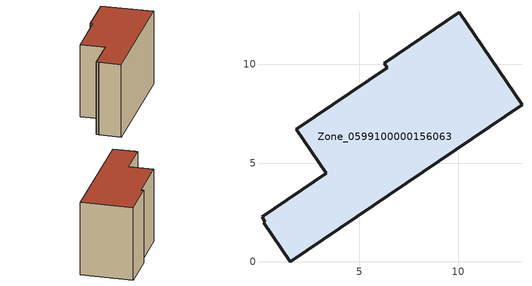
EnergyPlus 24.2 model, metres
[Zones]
Zone_0599100000156063
 floor ground (C_G): 0.22,2.03 0.07,2.29 3.32,4.48 1.81,6.72 6.41,9.83 6.25,10.06 10.05,12.64 13.22,7.96 1.51,0 0.17,1.99 z0
 wall outside (C_F): 1.51,0 13.22,7.96 10.05,12.64 6.25,10.06 6.41,9.83 1.81,6.72 3.32,4.48 0.07,2.29 0.22,2.03 0.17,1.99 1.51,0 z0:8.16
 roof outside (C_R): 0.07,2.29 0.22,2.03 0.17,1.99 1.51,0 13.22,7.96 10.05,12.64 6.25,10.06 6.41,9.83 1.81,6.72 3.32,4.48 z8.16
[BUILDING]
Pand.0599100000156063: North Axis=0; Terrain=City; Loads Convergence Tolerance Value=0.04; Temperature Convergence Tolerance Value=0.4; Solar Distribution=FullExterior; Maximum Number of Warmup Days=25; Minimum Number of Warmup Days=1
[Site:Location]
Rotterdam.The.Hague.AP_ZH_NLD Design_Conditions: Latitude=51.96; Longitude=4.45; Time Zone=1; Elevation=-4.5
[SITE:GROUNDTEMPERATURE:BUILDINGSURFACE]
18, 18, 18, 18, 18, 18, 18, 18, 18, 18, 18, 18
[MATERIAL] Thermal Absorptance=0.9; Solar Absorptance=0.7; Visible Absorptance=0.7
Name | Roughness | Thickness | Conductivity | Density | Specific Heat
G.TI.1975-1991 | MediumSmooth | 0.15 | 0.288461 | 540 | 1210
F.TI.1975-1991 | Rough | 0.3 | 0.230769 | 1920 | 840
R.TI.1975-1991 | MediumRough | 0.2 | 0.153846 | 1500 | 1000
[CONSTRUCTION]
C_G: G.TI.1975-1991
C_F: F.TI.1975-1991
C_R: R.TI.1975-1991
[ZONE]
Zone_0599100000156063: Type=1; Multiplier=1; Ceiling Height=Autocalculate; Volume=Autocalculate; Floor Area=autocalculate; Part of Total Floor Area=Yes
[ZONEINFILTRATION:DESIGNFLOWRATE]
Infil_Zone_0599100000156063: Zone or ZoneList or Space or SpaceList=Zone_0599100000156063; Schedule=AlwaysOn; Design Flow Rate Calculation Method=Flow/Area; Flow Rate per Floor Area=0.003; Constant Term Coefficient=1; Temperature Term Coefficient=0; Velocity Term Coefficient=0; Velocity Squared Term Coefficient=0
[HVACTEMPLATE:ZONE:IDEALLOADSAIRSYSTEM]
Zone_0599100000156063: Maximum Heating Supply Air Temperature=50; Minimum Cooling Supply Air Temperature=13; Maximum Heating Supply Air Humidity Ratio=0.0156; Minimum Cooling Supply Air Humidity Ratio=0.0077; Heating Limit=NoLimit; Cooling Limit=NoLimit; Dehumidification Control Type=ConstantSensibleHeatRatio; Cooling Sensible Heat Ratio=0.7; Dehumidification Setpoint=60; Humidification Control Type=None; Humidification Setpoint=30; Outdoor Air Method=None; Outdoor Air Flow Rate per Person=0.00944; Outdoor Air Flow Rate per Zone Floor Area=0; Outdoor Air Flow Rate per Zone=0; Demand Controlled Ventilation Type=None; Outdoor Air Economizer Type=NoEconomizer; Heat Recovery Type=None; Sensible Heat Recovery Effectiveness=0.7; Latent Heat Recovery Effectiveness=0.65
[ZONECONTROL:THERMOSTAT]
ThermostatControl_Zone_0599100000156063: Zone or ZoneList=Zone_0599100000156063; Control Type Schedule=DualSetpointControlType; Control 1=Thermostat_Zone_0599100000156063; Temperature Difference Between Cutout And Setpoint=0
[THERMOSTATSETPOINT:DUALSETPOINT]
Thermostat_Zone_0599100000156063: Heating Setpoint Temperature Schedule=HeatingSetpoint_Zone_0599100000156063; Cooling Setpoint Temperature Schedule=CoolingSetpoint_Zone_0599100000156063
[SCHEDULE:COMPACT]
HeatingSetpoint_Zone_0599100000156063: Through: 12/31, For: AllDays, Until: 24:00, 21
CoolingSetpoint_Zone_0599100000156063: Through: 12/31, For: AllDays, Until: 24:00, 24
DualSetpointControlType: Through: 12/31, For: AllDays, Until: 24:00, 4
AlwaysOn: Through: 12/31, For: AllDays, Until: 24:00, 1
